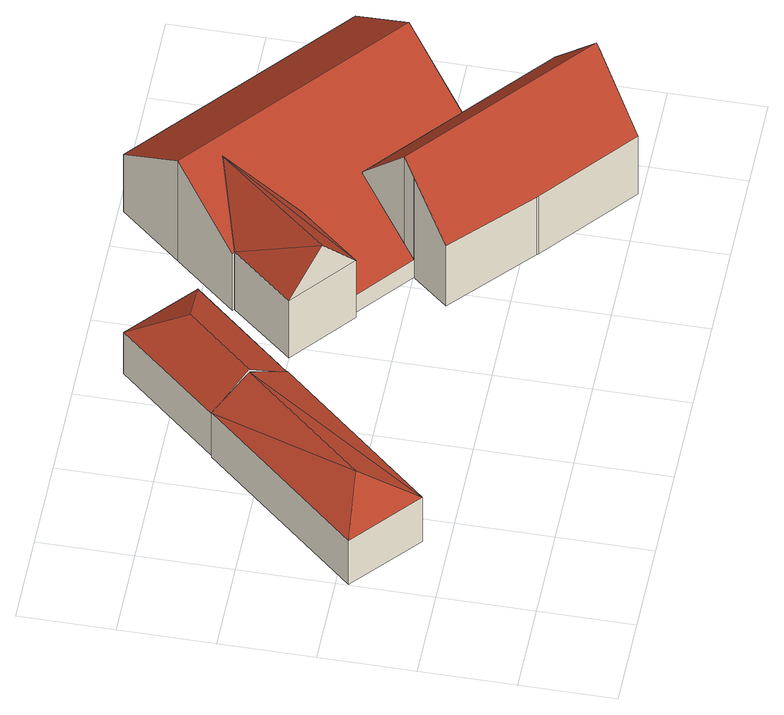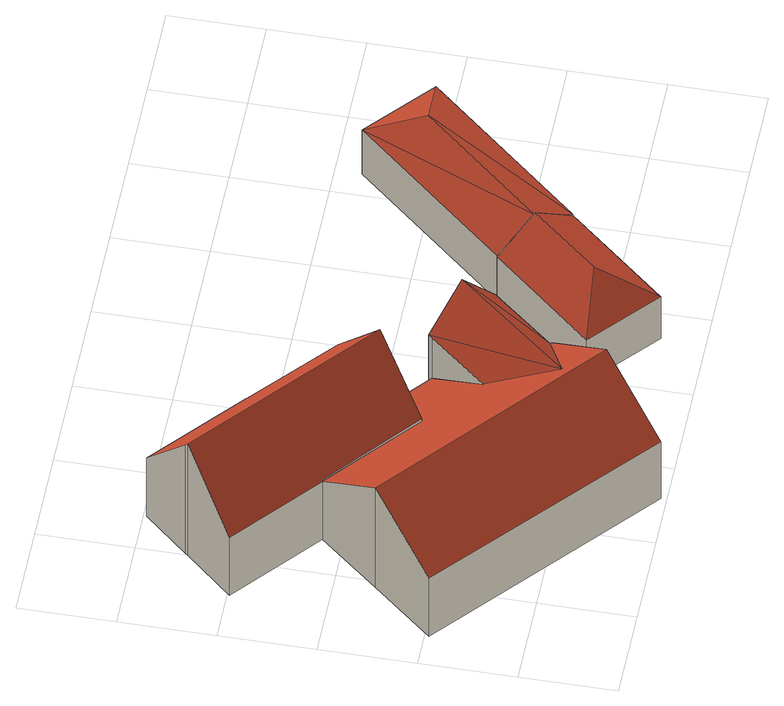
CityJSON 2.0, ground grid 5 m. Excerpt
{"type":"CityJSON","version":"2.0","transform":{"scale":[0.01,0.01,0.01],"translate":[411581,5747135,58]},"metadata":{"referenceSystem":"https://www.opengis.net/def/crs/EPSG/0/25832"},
"CityObjects":{
"building1":{"type":"Building","attributes":{"Gemeindeschluessel":"05570040","Geometrietyp2DReferenz":"3000","function":"31001_9998","roofType":"5000","measuredHeight":4.66},"geometry":[{"type":"Solid","lod":"2","boundaries":[[[[0,1,2,3]],[[4,5,1,0]],[[6,7,5,4]],[[3,2,7,6]],[[0,8,4]],[[6,9,3]],[[0,3,9]],[[9,8,0]],[[8,9,6]],[[6,4,8]],[[1,5,7,2]]]],"semantics":{"surfaces":[{"type":"WallSurface"},{"type":"RoofSurface"},{"type":"GroundSurface"}],"values":[[0,0,0,0,1,0,1,1,1,1,2]]}}]},
"building2":{"type":"Building","attributes":{"Gemeindeschluessel":"05570040","Geometrietyp2DReferenz":"3000","function":"31001_2460","roofType":"5000","measuredHeight":4.72},"geometry":[{"type":"Solid","lod":"2","boundaries":[[[[10,11,12,13]],[[14,15,11,10]],[[16,17,15,14]],[[13,12,17,16]],[[10,18,14]],[[16,19,13]],[[13,19,18,10]],[[14,18,19,16]],[[11,15,17,12]]]],"semantics":{"surfaces":[{"type":"WallSurface"},{"type":"RoofSurface"},{"type":"GroundSurface"}],"values":[[0,0,0,0,1,0,1,1,2]]}}]},
"building3":{"type":"Building","attributes":{"Gemeindeschluessel":"05570040","Geometrietyp2DReferenz":"3000","function":"31001_1000"},"address":[{"country":"Germany","locality":"Sendenhorst","thoroughfareNumber":"73","thoroughfareName":"Adolfshöhe"}],"children":["building3-1","building3-2","building3-3"]},
"building3-1":{"type":"BuildingPart","attributes":{"roofType":"5000","measuredHeight":6.7},"parents":["building3"],"geometry":[{"type":"Solid","lod":"2","boundaries":[[[[20,21,22,23,24]],[[25,26,21,20]],[[27,28,29,26,25]],[[27,30,31]],[[32,30,27]],[[27,25,32]],[[20,24,31,30]],[[30,32,20]],[[32,25,20]],[[33,22,21,26,29]],[[28,27,31,34]],[[33,29,28,34]],[[34,31,24,23]],[[22,33,34,23]]]],"semantics":{"surfaces":[{"type":"WallSurface"},{"type":"RoofSurface"},{"type":"GroundSurface"},{"type":"ClosureSurface"}],"values":[[0,0,0,1,1,1,1,1,0,2,0,3,0,3]]}}]},
"building3-2":{"type":"BuildingPart","attributes":{"roofType":"3100","measuredHeight":7.22},"parents":["building3"],"geometry":[{"type":"Solid","lod":"2","boundaries":[[[[23,22,35,36]],[[37,38,29,28]],[[39,40,38,37]],[[41,42,40,39]],[[43,44,42,41]],[[45,46,44,43]],[[47,48,46,45]],[[49,50,48,47]],[[43,41,39,45]],[[37,28,34,23,36,51,52,49,47,45,39]],[[53,35,22,33,29,38,40,42,44,46,48,50,54]],[[35,53,51,36]],[[53,54,52,51]],[[22,23,34,33]],[[29,33,34,28]],[[54,50,49,52]]]],"semantics":{"surfaces":[{"type":"WallSurface"},{"type":"RoofSurface"},{"type":"GroundSurface"},{"type":"ClosureSurface"}],"values":[[0,0,0,0,0,0,0,0,1,1,2,3,3,3,3,3]]}}]},
"building3-3":{"type":"BuildingPart","attributes":{"roofType":"3100","measuredHeight":8.08},"parents":["building3"],"geometry":[{"type":"Solid","lod":"2","boundaries":[[[[55,56,57,58]],[[59,60,56,55]],[[61,62,60,59]],[[63,36,35,62,61]],[[64,48,50,49,65]],[[66,67,48,64]],[[68,69,67,66]],[[70,71,69,68]],[[72,73,71,70]],[[58,57,73,72]],[[66,64,65,74,75,68]],[[63,61,59,55,58,72,70,68,75]],[[56,60,62,35,53,54,50,48,67,69,71,73,57]],[[36,63,75,51]],[[35,36,51,53]],[[52,51,75,74]],[[54,53,51,52]],[[49,52,74,65]],[[50,54,52,49]]]],"semantics":{"surfaces":[{"type":"WallSurface"},{"type":"RoofSurface"},{"type":"GroundSurface"},{"type":"ClosureSurface"}],"values":[[0,0,0,0,0,0,0,0,0,0,1,1,2,0,3,0,3,0,3]]}}]}
},
"vertices":[
[357,635,398],[357,635,80],[1058,1438,80],[1058,1438,398],[7,940,398],[7,940,80],[718,1755,398],[718,1755,80],[336,964,546],[888,1597,546],
[1172,2277,390],[1172,2277,91],[718,1755,91],[718,1755,390],[1522,1972,390],[1522,1972,91],[1058,1438,390],[1058,1438,91],[1192,1946,563],[888,1597,563],
[1740,1225,514],[1740,1225,99],[1756,1245,99],[1756,1245,223],[1756,1245,514],[1415,1497,514],[1415,1497,99],[1684,1819,514],[1684,1819,510],[1684,1819,99],[2072,1951,769],[2010,1547,514],[1577,1361,769],[2010,1547,99],[2010,1547,512],
[2055,996,99],[2055,996,224],[1675,1827,510],[1675,1827,99],[1950,2150,822],[1950,2150,99],[2224,2474,511],[2224,2474,99],[3331,1524,518],[3331,1524,99],[3062,1208,822],[3062,1208,99],[2796,896,520],[2796,896,99],[2793,892,517],[2793,892,99],[2102,1052,278],[2308,1298,514],[2102,1052,99],[2308,1298,99],
[2313,430,515],[2313,430,99],[2319,425,99],[2319,425,515],[1897,806,532],[1897,806,99],[2055,995,821],[2055,995,99],[2055,996,821],[2796,896,517],[2793,892,523],[3244,515,515],[3244,515,99],[3021,267,907],[3021,267,99],[3009,253,886],[3009,253,99],[2799,18,517],[2799,18,99],[2308,1298,530],[2102,1052,907]
]}
